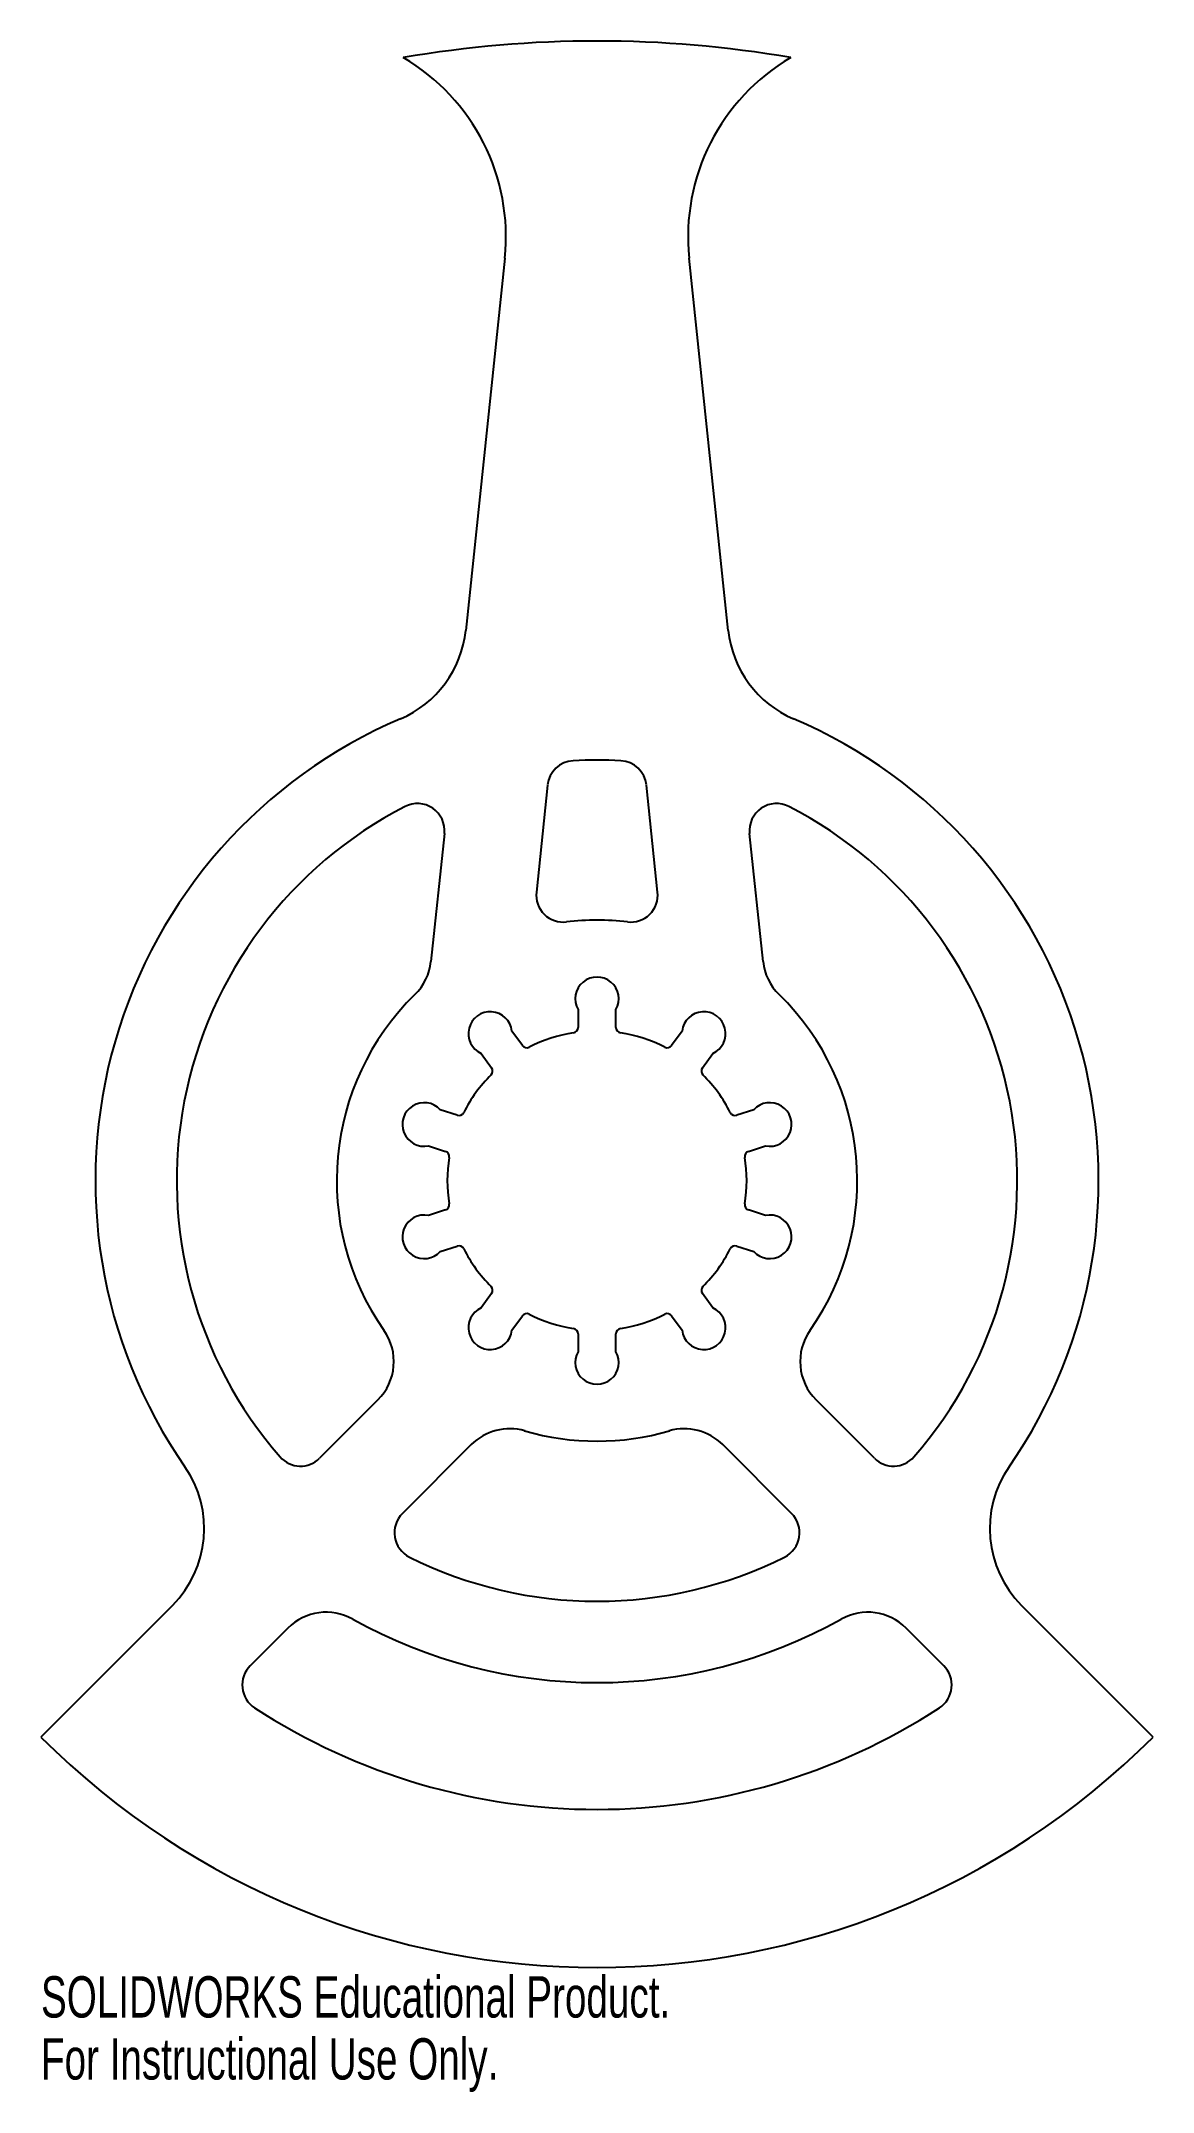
# Model space of a CAD drawing. Header units: inches. Extents: x -2.56 to 2.56, y -4.2 to 5.25.
import ezdxf

# ---------------------------------------------------------------- set-up
doc = ezdxf.new("R2010")
doc.units = ezdxf.units.IN
doc.header["$MEASUREMENT"] = 0
doc.styles.add('SLDTEXTSTYLE0', font='TXT', dxfattribs={"width": 0.7})

msp = doc.modelspace()

# ---------------------------------------------------------------- linework, layer by layer
at = {"color": 7, "linetype": 'Continuous', "lineweight": 25}
for p, q in [((-0.425, 4.25), (-0.6052, 2.5351)), ((0.6052, 2.5351), (0.425, 4.25)), ((-0.2276, 1.8226), (-0.2795, 1.3289)), ((0.2795, 1.3289), (0.2276, 1.8226)), ((-0.7036, 1.5993), (-0.7655, 1.0102)), ((0.7655, 1.0102), (0.7036, 1.5993)), ((-0.0875, 0.7881), (-0.0875, 0.7061)), ((0.0875, 0.7061), (0.0875, 0.7881)), ((-0.3442, 0.6227), (-0.3924, 0.689)), ((0.3924, 0.689), (0.3442, 0.6227)), ((-0.534, 0.5861), (-0.4858, 0.5198)), ((0.4858, 0.5198), (0.534, 0.5861)), ((-0.6445, 0.3014), (-0.7225, 0.3267)), ((0.7225, 0.3267), (0.6445, 0.3014)), ((-0.7765, 0.1603), (-0.6986, 0.135)), ((0.6986, 0.135), (0.7765, 0.1603)), ((-0.6986, -0.135), (-0.7765, -0.1603)), ((0.7765, -0.1603), (0.6986, -0.135)), ((-0.7225, -0.3267), (-0.6445, -0.3014)), ((0.6445, -0.3014), (0.7225, -0.3267)), ((-0.4858, -0.5198), (-0.534, -0.5861)), ((0.534, -0.5861), (0.4858, -0.5198)), ((-0.3924, -0.689), (-0.3442, -0.6227)), ((0.3442, -0.6227), (0.3924, -0.689)), ((-0.0875, -0.7061), (-0.0875, -0.7881)), ((0.0875, -0.7881), (0.0875, -0.7061)), ((-1.01, -1.01), (-1.2786, -1.2786)), ((1.2786, -1.2786), (1.01, -1.01)), ((-0.5797, -1.2161), (-0.8972, -1.5336)), ((0.8972, -1.5336), (0.5797, -1.2161)), ((-1.9571, -1.9571), (-2.5633, -2.5633)), ((2.5633, -2.5633), (1.9571, -1.9571)), ((-1.4248, -2.0612), (-1.5989, -2.2353)), ((1.5989, -2.2353), (1.4248, -2.0612))]:
    msp.add_line(p, q, dxfattribs=at)
for centre, radius, start, end in [((0, 0), 5.25, 80.20155, 99.79845), ((-1.3729, 4.3496), 0.9532, 354, 59.79845), ((1.3729, 4.3496), 0.9532, 120.20155, 186), ((-1.1025, 2.5874), 0.5, 293.07901, 354), ((1.1025, 2.5874), 0.5, 186, 246.92099), ((0, 0), 2.3125, 113.07901, 214.75965), ((0, 0), 2.3125, 325.24035, 66.92099), ((-0.1033, 1.8096), 0.125, 93.26832, 174), ((0, 0), 1.9375, 86.73168, 93.26832), ((0.1033, 1.8096), 0.125, 6, 86.73168), ((0, 0), 1.9375, 117.17958, 221.04543), ((-0.8279, 1.6124), 0.125, 354, 117.17958), ((0.8279, 1.6124), 0.125, 62.82042, 186), ((0, 0), 1.9375, 318.95457, 62.82042), ((-0.1552, 1.3159), 0.125, 174, 276.72755), ((0.1552, 1.3159), 0.125, 263.27245, 6), ((0, 0), 1.2, 83.27245, 96.72755), ((-1.0141, 1.0363), 0.25, 314.37977, 354), ((1.0141, 1.0363), 0.25, 186, 225.62023), ((0, 0), 1.2, 134.37977, 215.07181), ((0, 0.8375), 0.1005, 330.53389, 209.46611), ((0, 0), 1.2, 324.92819, 45.62023), ((-0.4923, 0.6776), 0.1005, 6.53389, 245.46611), ((0.4923, 0.6776), 0.1005, 294.53389, 173.46611), ((0, 0), 0.69, 99.05269, 116.94731), ((-0.1125, 0.7061), 0.025, 279.05269, 0), ((0.1125, 0.7061), 0.025, 180, 260.94731), ((0, 0), 0.69, 63.05269, 80.94731), ((-0.324, 0.6374), 0.025, 216, 296.94731), ((0.324, 0.6374), 0.025, 243.05269, 324), ((0, 0), 0.69, 135.05269, 152.94731), ((-0.506, 0.5051), 0.025, 315.05269, 36), ((0.506, 0.5051), 0.025, 144, 224.94731), ((0, 0), 0.69, 27.05269, 44.94731), ((-0.7965, 0.2588), 0.1005, 42.53389, 281.46611), ((-0.6368, 0.3252), 0.025, 252, 332.94731), ((0.6368, 0.3252), 0.025, 207.05269, 288), ((0.7965, 0.2588), 0.1005, 258.53389, 137.46611), ((-0.7063, 0.1112), 0.025, 351.05269, 72), ((0, 0), 0.69, 171.05269, 188.94731), ((0.7063, 0.1112), 0.025, 108, 188.94731), ((0, 0), 0.69, 351.05269, 8.94731), ((-0.7965, -0.2588), 0.1005, 78.53389, 317.46611), ((-0.7063, -0.1112), 0.025, 288, 8.94731), ((0.7063, -0.1112), 0.025, 171.05269, 252), ((0.7965, -0.2588), 0.1005, 222.53389, 101.46611), ((-0.6368, -0.3252), 0.025, 27.05269, 108), ((0, 0), 0.69, 207.05269, 224.94731), ((0, 0), 0.69, 315.05269, 332.94731), ((0.6368, -0.3252), 0.025, 72, 152.94731), ((-0.506, -0.5051), 0.025, 324, 44.94731), ((0.506, -0.5051), 0.025, 135.05269, 216), ((-0.4923, -0.6776), 0.1005, 114.53389, 353.46611), ((-0.324, -0.6374), 0.025, 63.05269, 144), ((0, 0), 0.69, 243.05269, 260.94731), ((0, 0), 0.69, 279.05269, 296.94731), ((0.324, -0.6374), 0.025, 36, 116.94731), ((0.4923, -0.6776), 0.1005, 186.53389, 65.46611), ((-1.1867, -0.8332), 0.25, 315, 35.07181), ((-0.1125, -0.7061), 0.025, 0, 80.94731), ((0.1125, -0.7061), 0.025, 99.05269, 180), ((1.1867, -0.8332), 0.25, 144.92819, 225), ((0, -0.8375), 0.1005, 150.53389, 29.46611), ((-0.4029, -1.3929), 0.25, 73.86573, 135), ((0, 0), 1.2, 253.86573, 286.13427), ((0.4029, -1.3929), 0.25, 45, 106.13427), ((-2.3106, -1.6035), 0.5, 315, 34.75965), ((-1.367, -1.1902), 0.125, 221.04543, 315), ((1.367, -1.1902), 0.125, 225, 318.95457), ((2.3106, -1.6035), 0.5, 145.24035, 225), ((-0.8088, -1.622), 0.125, 135, 243.49618), ((0.8088, -1.622), 0.125, 296.50382, 45), ((0, 0), 1.9375, 243.49618, 296.50382), ((-1.2481, -2.238), 0.25, 60.85303, 135), ((0, 0), 2.3125, 240.85303, 299.14697), ((1.2481, -2.238), 0.25, 45, 119.14697), ((-1.5105, -2.3237), 0.125, 135, 236.97406), ((1.5105, -2.3237), 0.125, 303.02594, 45), ((0, 0), 2.8965, 236.97406, 303.02594), ((0, 0), 3.625, 225, 315)]:
    msp.add_arc(centre, radius, start, end, dxfattribs=at)

# ---------------------------------------------------------------- texts
at = {"color": 7, "linetype": 'Continuous', "char_height": 0.1903, "attachment_point": 1, "style": 'SLDTEXTSTYLE0'}
for s, insert in [('SOLIDWORKS Educational Product.', (-2.5633, -3.6651)), ('For Instructional Use Only.', (-2.5633, -3.9506))]:
    msp.add_mtext(s, dxfattribs=dict(at, insert=insert))

doc.saveas('drawing.dxf')
